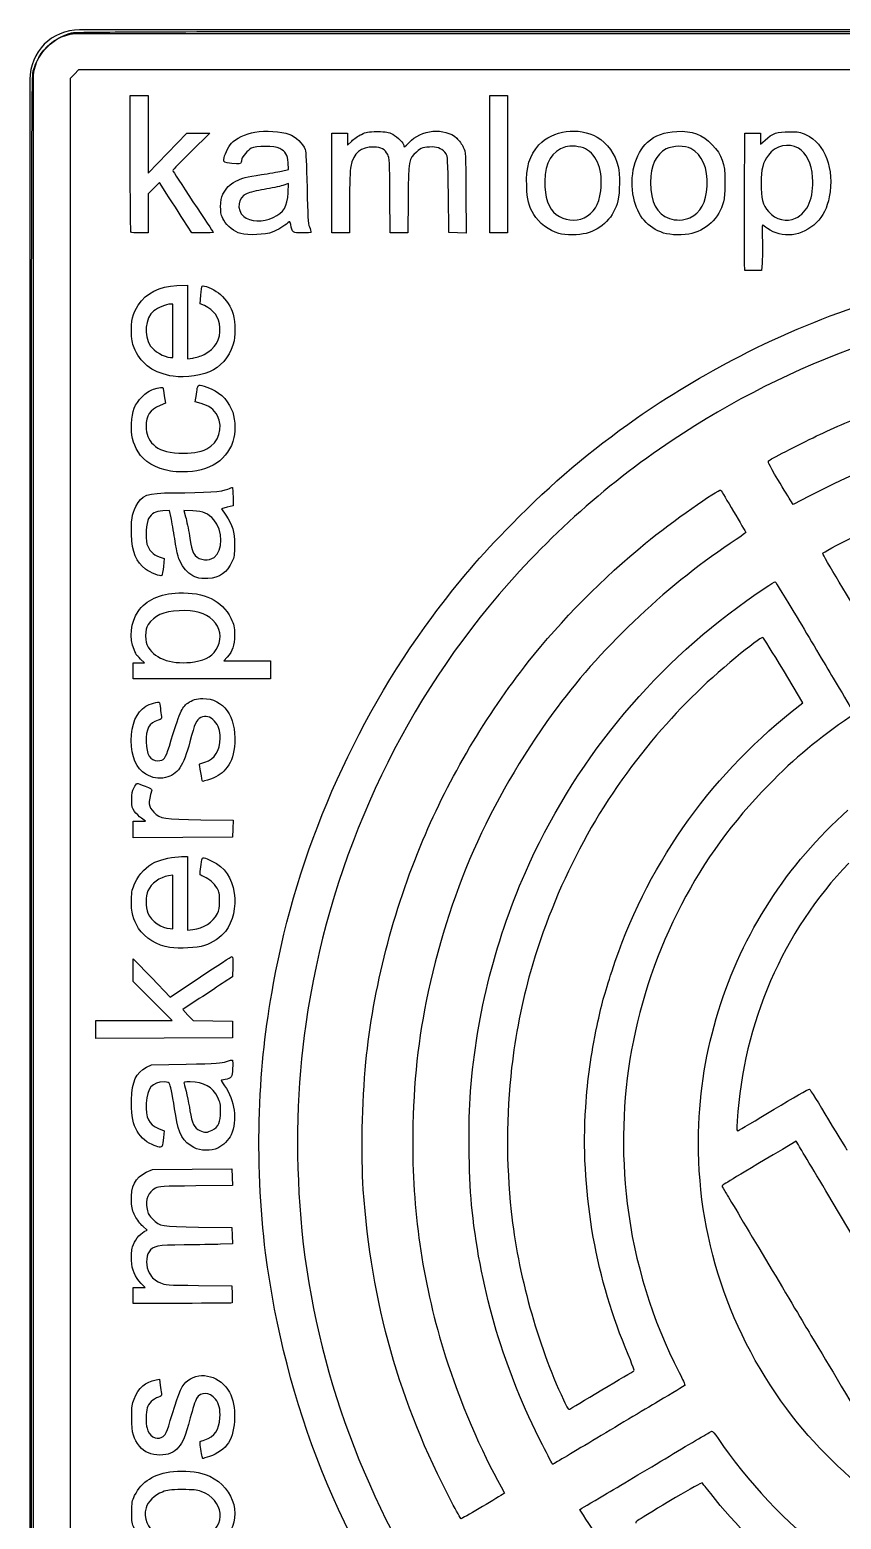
# Model space of a CAD drawing. Extents: x 32 to 98, y 157.5 to 226.5.
# Drawn here: x 32.01 to 56.08, y 182.35 to 226.51 of the extents above; entities that cross this region are included whole.
import ezdxf

# ---------------------------------------------------------------- set-up
doc = ezdxf.new("R2010")
doc.units = 0
doc.layers.add('Layer_1', color=7, linetype='CONTINUOUS')

msp = doc.modelspace()

# ---------------------------------------------------------------- linework, layer by layer
at = {"layer": 'Layer_1', "color": 7}
for p, q in [((96.539062, 226.509766), (33.484375, 226.509766)), ((33.484375, 226.404297), (96.539062, 226.404297)), ((33.484375, 226.404297), (33.484375, 226.404297)), ((32.011719, 225.037109), (32.011719, 158.98242)), ((32.119141, 158.98242), (32.119141, 225.037109))]:
    msp.add_line(p, q, dxfattribs=at)
at = {"layer": 'Layer_1', "color": 3}
for p, q in [((33.461564, 225.320463), (33.333574, 225.192443)), ((65.012448, 225.320463), (33.461564, 225.320463)), ((33.333574, 225.192443), (33.205574, 225.064443)), ((33.205574, 225.064443), (33.205574, 193.512251)), ((34.992254, 222.542523), (34.992254, 224.559533)), ((34.992254, 224.559533), (35.255965, 224.559533)), ((35.255965, 224.559533), (35.519685, 224.559533)), ((35.519685, 224.559533), (35.519685, 223.411373)), ((45.658134, 224.559533), (45.921844, 224.559543)), ((45.658134, 222.522983), (45.658134, 224.559533)), ((45.921844, 224.559543), (46.185564, 224.559543)), ((46.185564, 224.559543), (46.185564, 222.522983)), ((36.093825, 222.854623), (36.667944, 223.446023)), ((36.667944, 223.446023), (37.009504, 223.445023)), ((37.009504, 223.445023), (37.351044, 223.444044)), ((40.969814, 221.966233), (40.969814, 223.446023)), ((40.969814, 223.446023), (41.204234, 223.446023)), ((41.204234, 223.446023), (41.438654, 223.446023)), ((41.438654, 223.446023), (41.438654, 223.267953)), ((53.212104, 221.622102), (53.220104, 223.446202)), ((53.220104, 223.446202), (53.453674, 223.446202)), ((53.453674, 223.446202), (53.687244, 223.446202)), ((53.687244, 223.446202), (53.687244, 223.281292)), ((35.519685, 223.411373), (35.519685, 222.263213)), ((37.351044, 223.444044), (36.801634, 222.905064)), ((41.438654, 223.267953), (41.438654, 223.089893)), ((41.438654, 223.089893), (41.560784, 223.209603)), ((53.687244, 223.281292), (53.687244, 223.116402)), ((53.687244, 223.116402), (53.821274, 223.239952)), ((35.519685, 222.263213), (36.093825, 222.854623)), ((39.687984, 222.368312), (39.673384, 222.572922)), ((39.480584, 222.321212), (39.687984, 222.368312)), ((45.658134, 220.486443), (45.658134, 222.522983)), ((46.185564, 222.522983), (46.185564, 220.486443)), ((35.689514, 221.814214), (35.519684, 221.646174)), ((35.859344, 221.982284), (35.689514, 221.814214)), ((36.080564, 221.637504), (35.859344, 221.982284)), ((39.688294, 221.948032), (39.514284, 221.893932)), ((39.674194, 221.677922), (39.688294, 221.948032)), ((40.969315, 220.485405), (40.969814, 221.966233)), ((44.948784, 221.679313), (44.956784, 220.484053)), ((35.519684, 221.646174), (35.519684, 221.066514)), ((41.496768, 221.392365), (41.496768, 220.485405)), ((42.701414, 220.485403), (42.692414, 221.591583)), ((43.232534, 221.489033), (43.220934, 220.485403)), ((44.441524, 220.500053), (44.426924, 221.628223)), ((35.519684, 221.066514), (35.519684, 220.486864)), ((36.821284, 220.486869), (36.561534, 220.889784)), ((39.228994, 220.940832), (39.229014, 220.940822)), ((48.456474, 220.937552), (48.456474, 220.937512)), ((51.592894, 220.936882), (51.592894, 220.936872)), ((54.727084, 220.923662), (54.727084, 220.923662)), ((35.011764, 220.506364), (35.011754, 220.505973)), ((35.519684, 220.486864), (35.275494, 220.486864)), ((37.137455, 220.486869), (36.821284, 220.486869)), ((38.270685, 220.466382), (38.270574, 220.466682)), ((41.233035, 220.485405), (40.969315, 220.485405)), ((41.496768, 220.485405), (41.233035, 220.485405)), ((42.961174, 220.485403), (42.701414, 220.485403)), ((43.220934, 220.485403), (42.961174, 220.485403)), ((44.699164, 220.492053), (44.441524, 220.500053)), ((44.956784, 220.484053), (44.699164, 220.492053)), ((45.921844, 220.486443), (45.658134, 220.486443)), ((46.185564, 220.486443), (45.921844, 220.486443)), ((47.702664, 220.471482), (47.702704, 220.471352)), ((50.810494, 220.484222), (50.810474, 220.484232)), ((53.223204, 219.373182), (53.213004, 219.585612)), ((53.213004, 219.585612), (53.213104, 219.585552)), ((53.730814, 219.585612), (53.711514, 219.373182)), ((53.467364, 219.373182), (53.223204, 219.373182)), ((53.711514, 219.373182), (53.467364, 219.373182)), ((36.376694, 218.926142), (36.691684, 218.941742)), ((36.691684, 218.941742), (36.691684, 217.849312)), ((37.066654, 218.388332), (37.086954, 218.638932)), ((36.252214, 218.376812), (36.180014, 218.376812)), ((36.252214, 217.585642), (36.252214, 218.376812)), ((37.193894, 218.331232), (37.066654, 218.388332)), ((36.691684, 217.849312), (36.691684, 216.756882)), ((36.252144, 216.794102), (36.252214, 217.585642)), ((36.186244, 216.797102), (36.252144, 216.794102)), ((36.691684, 216.756882), (36.845264, 216.775082)), ((36.266884, 216.235773), (36.266814, 216.235852)), ((36.002204, 215.656892), (36.038904, 215.442282)), ((36.921574, 215.480112), (36.937674, 215.587852)), ((36.038904, 215.442282), (35.874734, 215.369682)), ((37.092264, 215.432012), (36.921574, 215.480112)), ((36.186304, 213.425552), (36.186444, 213.425622)), ((38.039704, 212.657972), (38.039704, 212.399262)), ((54.652934, 212.430862), (54.584834, 212.539482)), ((55.129514, 212.680772), (54.652934, 212.430862)), ((36.152194, 212.258442), (35.954074, 212.247242)), ((36.201794, 212.043042), (36.152194, 212.258442)), ((36.848434, 212.246122), (36.580274, 212.260222)), ((36.580274, 212.260222), (36.634274, 212.065481)), ((37.868794, 212.351762), (37.697894, 212.304262)), ((37.697894, 212.304262), (37.822024, 212.119142)), ((38.039704, 212.399262), (37.868794, 212.351762)), ((35.847864, 210.882792), (35.994454, 210.831292)), ((35.994454, 210.831292), (35.974554, 210.596872)), ((37.478924, 210.867831), (37.478864, 210.867792)), ((36.966314, 210.270742), (36.966154, 210.270682)), ((35.080094, 207.739882), (35.248574, 207.74057)), ((35.080094, 207.505462), (35.080094, 207.739882)), ((35.248574, 207.74057), (35.417054, 207.741258)), ((35.417054, 207.741258), (35.299864, 207.851968)), ((36.896584, 207.771202), (36.896634, 207.771202)), ((37.864954, 207.906788), (37.769854, 207.798398)), ((37.769854, 207.798398), (38.461484, 207.798398)), ((38.461484, 207.798398), (39.153114, 207.798398)), ((39.153114, 207.798398), (39.153114, 207.534668)), ((35.080144, 207.270948), (35.080094, 207.505462)), ((37.116624, 207.270948), (35.080144, 207.270948)), ((39.153114, 207.270948), (37.116624, 207.270948)), ((39.153114, 207.534668), (39.153114, 207.270948)), ((54.940884, 206.558052), (54.362984, 207.520852)), ((54.628844, 206.308192), (54.940884, 206.558052)), ((37.131224, 204.228892), (37.131174, 204.228892)), ((35.440504, 203.051412), (35.321914, 203.137312)), ((35.080084, 202.802072), (35.080094, 203.051422)), ((35.080854, 202.552852), (35.080084, 202.802072)), ((35.080094, 203.051422), (35.260294, 203.051412)), ((35.260294, 203.051412), (35.440504, 203.051412)), ((37.080954, 203.087772), (38.041704, 203.075772)), ((38.033704, 202.821812), (38.025704, 202.567852)), ((38.041704, 203.075772), (38.033704, 202.821812)), ((36.553274, 202.559852), (35.080854, 202.552852)), ((38.025704, 202.567852), (36.553274, 202.559852)), ((36.514644, 201.996512), (36.691684, 201.996512)), ((36.691684, 201.996512), (36.691684, 200.908202)), ((36.252154, 201.444902), (36.130614, 201.424402)), ((36.252154, 200.651162), (36.252154, 201.444902)), ((36.252332, 199.857662), (36.252154, 200.651162)), ((36.691684, 200.908202), (36.691684, 199.819903)), ((36.171732, 199.859762), (36.252332, 199.857662)), ((36.691684, 199.819903), (36.852944, 199.836603)), ((36.164184, 199.303472), (36.164254, 199.303383)), ((35.080782, 198.626962), (35.08147, 198.963671)), ((35.08147, 198.963671), (35.63021, 198.397891)), ((38.03335, 198.736571), (38.02535, 198.436222)), ((35.080094, 198.290243), (35.080782, 198.626962)), ((35.658524, 197.711253), (35.080094, 198.290243)), ((35.63021, 198.397891), (36.17897, 197.832122)), ((36.17897, 197.832122), (37.07978, 198.434523)), ((38.02535, 198.436222), (37.77628, 198.269902)), ((36.236954, 197.132241), (35.658524, 197.711253)), ((37.04009, 197.785161), (36.55296, 197.466733)), ((36.55296, 197.466733), (36.70312, 197.299733)), ((33.966614, 196.86832), (33.966614, 197.132241)), ((33.966614, 197.132241), (35.101784, 197.132241)), ((35.101784, 197.132241), (36.236954, 197.132241)), ((36.70312, 197.299733), (36.85327, 197.132741)), ((36.85327, 197.132741), (37.43931, 197.125741)), ((37.43931, 197.125741), (38.02535, 197.117741)), ((38.02535, 197.117741), (38.02535, 196.86866)), ((33.96703, 196.60559), (33.966614, 196.86832)), ((35.99618, 196.61259), (33.96703, 196.60559)), ((38.02535, 196.61959), (35.99618, 196.61259)), ((38.02535, 196.86866), (38.02535, 196.61959)), ((35.472274, 195.74846), (35.622274, 195.82696)), ((35.622274, 195.82696), (36.647844, 195.84436)), ((35.830794, 193.93414), (35.994694, 193.86624)), ((35.994694, 193.86624), (35.974894, 193.66482)), ((37.423614, 193.88713), (37.423654, 193.88696)), ((33.205574, 193.512251), (33.205574, 161.960061)), ((54.741933, 193.5551), (54.335593, 193.3145)), ((54.809933, 193.44636), (54.741933, 193.5551)), ((36.879704, 193.36923), (36.879184, 193.36929)), ((35.464294, 192.63577), (35.651444, 192.72217)), ((35.651444, 192.72217), (36.828674, 192.73017)), ((36.828674, 192.73017), (38.005894, 192.73817)), ((38.005894, 192.73817), (38.014894, 192.49088)), ((38.023894, 192.24359), (36.939725, 192.23269)), ((38.014894, 192.49088), (38.023894, 192.24359)), ((56.744323, 190.2129), (55.811143, 191.77526)), ((35.494414, 190.92368), (35.365674, 191.03698)), ((35.407414, 190.87868), (35.494414, 190.92368)), ((37.018215, 191.01438), (38.005055, 191.00278)), ((38.005055, 191.00278), (38.014055, 190.75857)), ((38.023055, 190.51436), (37.671445, 190.50136)), ((38.014055, 190.75857), (38.023055, 190.51436)), ((35.080084, 188.98607), (35.080084, 189.22049)), ((35.080084, 189.22049), (35.254704, 189.22048)), ((35.254704, 189.22048), (35.429354, 189.22049)), ((35.429354, 189.22049), (35.312944, 189.34285)), ((37.017645, 189.28334), (38.004495, 189.27434)), ((38.004495, 189.27434), (38.013495, 189.02476)), ((35.07786, 188.75099), (35.080084, 188.98607)), ((36.538075, 188.75099), (35.07786, 188.75099)), ((35.757334, 186.48116), (35.863524, 186.50036)), ((35.863524, 186.50036), (35.883024, 186.32931)), ((48.983864, 186.18539), (48.983864, 186.18539)), ((37.117405, 184.24631), (37.117194, 184.24634)), ((47.218334, 184.55405), (47.218334, 184.55403)), ((45.990604, 183.30839), (46.094754, 183.12499)), ((44.520184, 182.8692), (44.520154, 182.86912)), ((46.094754, 183.12499), (46.030254, 183.08379))]:
    msp.add_line(p, q, dxfattribs=at)
at = {"layer": 'Layer_1', "color": 7}
for points in [[(33.484375, 226.509766), (32.669879, 226.509766), (32.011719, 225.851606), (32.011719, 225.037109)], [(32.119141, 225.037109), (32.119141, 225.794531), (32.726953, 226.404297), (33.484375, 226.404297)]]:
    msp.add_open_spline(points, degree=3, dxfattribs=at)
at = {"layer": 'Layer_1', "color": 3}
for points in [[(32.115154, 225.295172), (32.267144, 225.843292), (32.706744, 226.277112), (33.252844, 226.417922)], [(33.252844, 226.417922), (33.416594, 226.460122), (36.290724, 226.464222), (65.016155, 226.463922)], [(32.061854, 193.51819), (32.061854, 223.960932), (32.063854, 225.109972), (32.115154, 225.295172)], [(37.992684, 223.144272), (38.103985, 223.275872), (38.432955, 223.432762), (38.687685, 223.475722)], [(38.687685, 223.475722), (38.997075, 223.527922), (39.475114, 223.499922), (39.695314, 223.416722)], [(41.846474, 223.409653), (41.993254, 223.481753), (42.041614, 223.489953), (42.317714, 223.489953)], [(42.317714, 223.489953), (42.595834, 223.489953), (42.639864, 223.481953), (42.776234, 223.410353)], [(43.260544, 223.166513), (43.602874, 223.555443), (44.323174, 223.622013), (44.675454, 223.297303)], [(47.115054, 223.094552), (47.519524, 223.535222), (48.294594, 223.639552), (48.841054, 223.326892)], [(50.334764, 223.177552), (50.564614, 223.382422), (50.828614, 223.480212), (51.199514, 223.497882)], [(51.199514, 223.497882), (51.653584, 223.519482), (51.971714, 223.400682), (52.254734, 223.103722)], [(53.821274, 223.239952), (54.041414, 223.442862), (54.177804, 223.490332), (54.536994, 223.489022)], [(54.536994, 223.489022), (54.817164, 223.488022), (54.861724, 223.480022), (55.035464, 223.398822)], [(37.767054, 222.663392), (37.775054, 222.772632), (37.894654, 223.028382), (37.992684, 223.144272)], [(39.429884, 222.989922), (39.273075, 223.072222), (38.722944, 223.076822), (38.573885, 222.996922)], [(39.695314, 223.416722), (39.904215, 223.337822), (40.115525, 223.137722), (40.175205, 222.962382)], [(42.217047, 223.031595), (41.832448, 223.044095), (41.616118, 222.862455), (41.529668, 222.454585)], [(41.560784, 223.209603), (41.627884, 223.275403), (41.756514, 223.365463), (41.846474, 223.409653)], [(42.627214, 222.811113), (42.549714, 222.967205), (42.443577, 223.024265), (42.217047, 223.031595)], [(42.776234, 223.410353), (42.925174, 223.331853), (43.108854, 223.145493), (43.108854, 223.073013)], [(43.108854, 223.073013), (43.108854, 223.010613), (43.140354, 223.030113), (43.260544, 223.166513)], [(43.951044, 223.034763), (43.702764, 223.034763), (43.617274, 223.007563), (43.477364, 222.884463)], [(44.358024, 222.836443), (44.268524, 222.968293), (44.132204, 223.034753), (43.951044, 223.034763)], [(44.675454, 223.297303), (44.744954, 223.233203), (44.832894, 223.111973), (44.870984, 223.027723)], [(44.870984, 223.027723), (44.939584, 222.875883), (44.940384, 222.864153), (44.948784, 221.679313)], [(46.750134, 221.878492), (46.727934, 222.444562), (46.829634, 222.783592), (47.115054, 223.094552)], [(47.897044, 223.036722), (47.495314, 222.909832), (47.296804, 222.579172), (47.289704, 222.025032)], [(48.491884, 222.981122), (48.347004, 223.055522), (48.046294, 223.083832), (47.897044, 223.036722)], [(48.841054, 223.326892), (49.135794, 223.157872), (49.383054, 222.814092), (49.467014, 222.455322)], [(49.923834, 221.520392), (49.789764, 222.169462), (49.956034, 222.840002), (50.334764, 223.177552)], [(51.621074, 222.986452), (51.442084, 223.081752), (51.084514, 223.076652), (50.887914, 222.975652)], [(52.254734, 223.103722), (52.546274, 222.797812), (52.632084, 222.552832), (52.631824, 222.027022)], [(54.808314, 222.997712), (54.519474, 223.167942), (54.125074, 223.078212), (53.921004, 222.796502)], [(55.035464, 223.398822), (55.601104, 223.134662), (55.882454, 222.380992), (55.724204, 221.553892)], [(36.801634, 222.905064), (36.499465, 222.608639), (36.252234, 222.353099), (36.252234, 222.337199)], [(38.005774, 222.550172), (37.763715, 222.581772), (37.761435, 222.582872), (37.767054, 222.663392)], [(38.276814, 222.588472), (38.250214, 222.518472), (38.249514, 222.518372), (38.005774, 222.550172)], [(38.303414, 222.681572), (38.303414, 222.668872), (38.291414, 222.627072), (38.276814, 222.588472)], [(38.573885, 222.996922), (38.486485, 222.950222), (38.303414, 222.736752), (38.303414, 222.681572)], [(39.673384, 222.572922), (39.656384, 222.809272), (39.604484, 222.898332), (39.429884, 222.989922)], [(40.175205, 222.962382), (40.204005, 222.877782), (40.220905, 222.560022), (40.236105, 221.819572)], [(42.692414, 221.591583), (42.684414, 222.613013), (42.679214, 222.706453), (42.627214, 222.811113)], [(43.477364, 222.884463), (43.253934, 222.687803), (43.245874, 222.641853), (43.232534, 221.489033)], [(44.426924, 221.628223), (44.413524, 222.664073), (44.407824, 222.762923), (44.358024, 222.836443)], [(48.946874, 221.734052), (49.024174, 222.311832), (48.846654, 222.798282), (48.491884, 222.981122)], [(50.887914, 222.975652), (50.578364, 222.816622), (50.428714, 222.493862), (50.427334, 221.982382)], [(52.098484, 221.872102), (52.126884, 222.420152), (51.962314, 222.804292), (51.621074, 222.986452)], [(53.921004, 222.796502), (53.751564, 222.562582), (53.705694, 222.387512), (53.703494, 221.966392)], [(55.229634, 222.131782), (55.199734, 222.552952), (55.053454, 222.853612), (54.808314, 222.997712)], [(35.011754, 220.505973), (35.000954, 220.516673), (34.992254, 221.433163), (34.992254, 222.542523)], [(36.252234, 222.337199), (36.252234, 222.321399), (36.522535, 221.905769), (36.852925, 221.413849)], [(38.119815, 222.020982), (38.311295, 222.117882), (38.431745, 222.148632), (38.883504, 222.215952)], [(38.883504, 222.215952), (39.097834, 222.247952), (39.366515, 222.295252), (39.480584, 222.321212)], [(41.529668, 222.454585), (41.509368, 222.358785), (41.496768, 221.951605), (41.496768, 221.392365)], [(49.467014, 222.455322), (49.518814, 222.233772), (49.512314, 221.686052), (49.454814, 221.441192)], [(54.727084, 220.923662), (55.088284, 221.092622), (55.272034, 221.534352), (55.229634, 222.131782)], [(37.740344, 221.633492), (37.828044, 221.811622), (37.947984, 221.934032), (38.119815, 222.020982)], [(38.960985, 221.776182), (38.752365, 221.741282), (38.525984, 221.688182), (38.457915, 221.658362)], [(39.514284, 221.893932), (39.418584, 221.864232), (39.169605, 221.811132), (38.960985, 221.776182)], [(39.229014, 220.940822), (39.546954, 221.096382), (39.652964, 221.271892), (39.674194, 221.677922)], [(40.236105, 221.819572), (40.253505, 220.970052), (40.265405, 220.771972), (40.305805, 220.665752)], [(46.961304, 221.032662), (46.812194, 221.287102), (46.766134, 221.471592), (46.750134, 221.878492)], [(47.289704, 222.025032), (47.283704, 221.534602), (47.393594, 221.211642), (47.628264, 221.032652)], [(48.456474, 220.937512), (48.746104, 221.074672), (48.889894, 221.308212), (48.946874, 221.734052)], [(50.427334, 221.982382), (50.425334, 221.395832), (50.604574, 221.051182), (50.982504, 220.912482)], [(51.592894, 220.936872), (51.907424, 221.083342), (52.073524, 221.390592), (52.098484, 221.872102)], [(52.631824, 222.027022), (52.631744, 221.832522), (52.618924, 221.595742), (52.603424, 221.500872)], [(53.703494, 221.966392), (53.701494, 221.510402), (53.751994, 221.315872), (53.925134, 221.119192)], [(36.561534, 220.889784), (36.418684, 221.111394), (36.202244, 221.447854), (36.080564, 221.637504)], [(36.852925, 221.413849), (37.183295, 220.921919), (37.453615, 220.512119), (37.453615, 220.503169)], [(37.673344, 221.263142), (37.673344, 221.448132), (37.687444, 221.526232), (37.740344, 221.633492)], [(37.764544, 220.867552), (37.683544, 221.010742), (37.673344, 221.054862), (37.673344, 221.263142)], [(38.457915, 221.658362), (38.183705, 221.538232), (38.130724, 221.179392), (38.356995, 220.974632)], [(49.454814, 221.441192), (49.343884, 220.968252), (48.981534, 220.594652), (48.516204, 220.473482)], [(50.810474, 220.484232), (50.339724, 220.634782), (50.032634, 220.993672), (49.923834, 221.520392)], [(52.603424, 221.500872), (52.522024, 221.003802), (52.150434, 220.603432), (51.649374, 220.472922)], [(53.213104, 219.585552), (53.208104, 219.702392), (53.207104, 220.618832), (53.212104, 221.622102)], [(55.724204, 221.553892), (55.663604, 221.237032), (55.538664, 220.986362), (55.344714, 220.792412)], [(38.270574, 220.466682), (38.068844, 220.523682), (37.869984, 220.681192), (37.764544, 220.867552)], [(38.356995, 220.974632), (38.531535, 220.816662), (38.942615, 220.800752), (39.228994, 220.940832)], [(39.752045, 220.734522), (39.732145, 220.840822), (39.731645, 220.841112), (39.669745, 220.786822)], [(47.702704, 220.471352), (47.422194, 220.548552), (47.103674, 220.789722), (46.961304, 221.032662)], [(47.628264, 221.032652), (47.860074, 220.855842), (48.201244, 220.816652), (48.456474, 220.937552)], [(50.982504, 220.912482), (51.161294, 220.846882), (51.421974, 220.857282), (51.592894, 220.936882)], [(53.925134, 221.119192), (54.138404, 220.876902), (54.459674, 220.798592), (54.727084, 220.923662)], [(35.275494, 220.486864), (35.141194, 220.486864), (35.022514, 220.495864), (35.011764, 220.506364)], [(37.453615, 220.503169), (37.453605, 220.494169), (37.311335, 220.486869), (37.137455, 220.486869)], [(39.204454, 220.510982), (39.011514, 220.432782), (38.479745, 220.407362), (38.270685, 220.466382)], [(39.669745, 220.786822), (39.563495, 220.693722), (39.365145, 220.576152), (39.204454, 220.510982)], [(40.095495, 220.486322), (39.807085, 220.486322), (39.797275, 220.493322), (39.752045, 220.734522)], [(40.354505, 220.511922), (40.354505, 220.497822), (40.237944, 220.486322), (40.095495, 220.486322)], [(40.305805, 220.665752), (40.332605, 220.595152), (40.354505, 220.526012), (40.354505, 220.511922)], [(48.516204, 220.473482), (48.307454, 220.419182), (47.896314, 220.418082), (47.702664, 220.471482)], [(51.649374, 220.472922), (51.415644, 220.412122), (51.019514, 220.417422), (50.810494, 220.484222)], [(53.741914, 220.721142), (53.735914, 220.721102), (53.735914, 220.513482), (53.740914, 220.259632)], [(53.888424, 220.621442), (53.813824, 220.676142), (53.747834, 220.721042), (53.741914, 220.721142)], [(55.344714, 220.792412), (54.932514, 220.380202), (54.315934, 220.307822), (53.888424, 220.621442)], [(53.740914, 220.259632), (53.745914, 220.005782), (53.741602, 219.702462), (53.730814, 219.585612)], [(53.081244, 216.837537), (55.635254, 218.150037), (58.281244, 218.997277), (61.217413, 219.442778)], [(35.230644, 218.346592), (35.474504, 218.711802), (35.845954, 218.899622), (36.376694, 218.926142)], [(37.086954, 218.638932), (37.098154, 218.776762), (37.117254, 218.900032), (37.129454, 218.912872)], [(37.129454, 218.912872), (37.162454, 218.947572), (37.446204, 218.826772), (37.604794, 218.710312)], [(37.604794, 218.710312), (37.773774, 218.586272), (37.937694, 218.368942), (38.017334, 218.163392)], [(35.027364, 217.508082), (35.011264, 217.866162), (35.069164, 218.104752), (35.230644, 218.346592)], [(35.690794, 218.177942), (35.433074, 217.961082), (35.381544, 217.448772), (35.586634, 217.142642)], [(36.180014, 218.376812), (36.070044, 218.376812), (35.793574, 218.264432), (35.690794, 218.177942)], [(37.651594, 217.685642), (37.627094, 217.990262), (37.474704, 218.205272), (37.193894, 218.331232)], [(38.017334, 218.163392), (38.091834, 217.971132), (38.119234, 217.520012), (38.070634, 217.285972)], [(62.785085, 218.47728), (58.657974, 218.130922), (54.595644, 216.695172), (51.064304, 214.334692)], [(35.134714, 217.014232), (35.053914, 217.189802), (35.038514, 217.260942), (35.027364, 217.508082)], [(37.181014, 216.882952), (37.512164, 217.045982), (37.679964, 217.332222), (37.651594, 217.685642)], [(38.070634, 217.285972), (37.997334, 216.932562), (37.757374, 216.594272), (37.463774, 216.430162)], [(36.266814, 216.235852), (35.702434, 216.328052), (35.333914, 216.581442), (35.134714, 217.014232)], [(35.586634, 217.142642), (35.699874, 216.973632), (35.992734, 216.804862), (36.186244, 216.797102)], [(36.845264, 216.775082), (36.929764, 216.785282), (37.080824, 216.833682), (37.181014, 216.882952)], [(50.009424, 214.995398), (50.894924, 215.617458), (52.020284, 216.292318), (53.081244, 216.837537)], [(37.463774, 216.430162), (37.163204, 216.262162), (36.632674, 216.176002), (36.266884, 216.235773)], [(36.972474, 215.834792), (36.994374, 215.997492), (37.010974, 216.002062), (37.263345, 215.915192)], [(35.028204, 214.825492), (35.046304, 215.209562), (35.123604, 215.406922), (35.341474, 215.624722)], [(35.341474, 215.624722), (35.458044, 215.741292), (35.555424, 215.807372), (35.678524, 215.853432)], [(35.678524, 215.853432), (35.831584, 215.910732), (35.981474, 215.927532), (35.969604, 215.886132)], [(35.969604, 215.886132), (35.967604, 215.878132), (35.982004, 215.774912), (36.002204, 215.656892)], [(36.937674, 215.587852), (36.946674, 215.647152), (36.962274, 215.758242), (36.972474, 215.834792)], [(37.263345, 215.915192), (37.621514, 215.791962), (37.846065, 215.590672), (37.999674, 215.255112)], [(35.874734, 215.369682), (35.571224, 215.235462), (35.460514, 215.069912), (35.461555, 214.751812)], [(37.576735, 215.069052), (37.479835, 215.254502), (37.333894, 215.363862), (37.092264, 215.432012)], [(37.262974, 214.085732), (37.618224, 214.259542), (37.762845, 214.712772), (37.576735, 215.069052)], [(37.999674, 215.255112), (38.093974, 215.049102), (38.125944, 214.660772), (38.068574, 214.417392)], [(55.444294, 214.511882), (56.002324, 214.772702), (56.634864, 215.044002), (56.910084, 215.140572)], [(35.224694, 213.992302), (35.070244, 214.259312), (35.012964, 214.502182), (35.028204, 214.825492)], [(35.461555, 214.751812), (35.462242, 214.515192), (35.522055, 214.365172), (35.677394, 214.210142)], [(46.316504, 211.866318), (47.515174, 213.084948), (48.608064, 214.010978), (50.009424, 214.995398)], [(62.975545, 215.049212), (60.180244, 214.763812), (57.638944, 213.996682), (55.129514, 212.680772)], [(35.677394, 214.210142), (35.836264, 214.051562), (36.057534, 213.978252), (36.433814, 213.959562)], [(38.068574, 214.417392), (37.916684, 213.772822), (37.344934, 213.390922), (36.545034, 213.399752)], [(51.064304, 214.334692), (49.042744, 212.983442), (47.179404, 211.296972), (45.638704, 209.424122)], [(53.940994, 213.740112), (54.039994, 213.813412), (54.955854, 214.283602), (55.444294, 214.511882)], [(36.186444, 213.425622), (35.759614, 213.497522), (35.382324, 213.719772), (35.224694, 213.992302)], [(36.433814, 213.959562), (36.794574, 213.941662), (37.046924, 213.980062), (37.262974, 214.085732)], [(54.202064, 213.174282), (53.907604, 213.666762), (53.890874, 213.703002), (53.940994, 213.740112)], [(36.545034, 213.399752), (36.424174, 213.400752), (36.262744, 213.412652), (36.186304, 213.425552)], [(36.277614, 212.781282), (37.224945, 212.783282), (37.739774, 212.818882), (37.882244, 212.891572)], [(37.882244, 212.891572), (37.948744, 212.925472), (38.011354, 212.944972), (38.021404, 212.934972)], [(38.021404, 212.934972), (38.031504, 212.924772), (38.039704, 212.800262), (38.039704, 212.657972)], [(50.273164, 211.287392), (51.025304, 211.899612), (52.455734, 212.907382), (52.504024, 212.859072)], [(52.504024, 212.859072), (52.536324, 212.826772), (53.247314, 211.628982), (53.247314, 211.606902)], [(54.584834, 212.539482), (54.547334, 212.599182), (54.375104, 212.884872), (54.202064, 213.174282)], [(35.155644, 212.373452), (35.332505, 212.723942), (35.485134, 212.779422), (36.277614, 212.781282)], [(35.029004, 211.546262), (35.012704, 211.947442), (35.044004, 212.152312), (35.155644, 212.373452)], [(35.535404, 212.016282), (35.464804, 211.895852), (35.437204, 211.453002), (35.488504, 211.263152)], [(35.954074, 212.247242), (35.731394, 212.234642), (35.630764, 212.179142), (35.535404, 212.016282)], [(36.311804, 211.424732), (36.278604, 211.646332), (36.229004, 211.924562), (36.201794, 212.043042)], [(36.634274, 212.065481), (36.664074, 211.958371), (36.715674, 211.706221), (36.749254, 211.505152)], [(37.466264, 211.983152), (37.306694, 212.169582), (37.166074, 212.229422), (36.848434, 212.246122)], [(37.478864, 210.867792), (37.753274, 211.072322), (37.746664, 211.655512), (37.466264, 211.983152)], [(37.822024, 212.119142), (38.035164, 211.801292), (38.081044, 211.646612), (38.082334, 211.241592)], [(55.529544, 210.977882), (55.518444, 211.044482), (57.199844, 211.857312), (57.877004, 212.112662)], [(35.442624, 210.520812), (35.159694, 210.734652), (35.051084, 211.003922), (35.029004, 211.546262)], [(43.937534, 209.087048), (44.762814, 210.198778), (45.343224, 210.876838), (46.316504, 211.866318)], [(53.247314, 211.606902), (53.247274, 211.594402), (53.038684, 211.445152), (52.783694, 211.275252)], [(35.488504, 211.263152), (35.535504, 211.088792), (35.671704, 210.944632), (35.847864, 210.882792)], [(36.544094, 210.613262), (36.424004, 210.800412), (36.384854, 210.937192), (36.311804, 211.424732)], [(36.749254, 211.505152), (36.815254, 211.109092), (36.845054, 211.007742), (36.920885, 210.922631)], [(38.082334, 211.241592), (38.083334, 210.940502), (38.074334, 210.870022), (38.019534, 210.751252)], [(46.798294, 207.769192), (47.756734, 208.983832), (49.042674, 210.285812), (50.273164, 211.287392)], [(52.783694, 211.275252), (50.828924, 209.972772), (48.863234, 208.092952), (47.526004, 206.247242)], [(36.920885, 210.922631), (37.046784, 210.781131), (37.325855, 210.753712), (37.478924, 210.867831)], [(38.019534, 210.751252), (37.863864, 210.413732), (37.641264, 210.256992), (37.294514, 210.240742)], [(56.023294, 210.128102), (55.754424, 210.579362), (55.532234, 210.961772), (55.529544, 210.977882)], [(35.927554, 210.334452), (35.885354, 210.290952), (35.603314, 210.399352), (35.442624, 210.520812)], [(35.974554, 210.596872), (35.963554, 210.467942), (35.942454, 210.349852), (35.927554, 210.334452)], [(36.966154, 210.270682), (36.798434, 210.325582), (36.652864, 210.443722), (36.544094, 210.613262)], [(37.294514, 210.240742), (37.172774, 210.234742), (37.037514, 210.247742), (36.966314, 210.270742)], [(35.223514, 209.263338), (35.460744, 209.606978), (35.860744, 209.788778), (36.432694, 209.812918)], [(36.432694, 209.812918), (37.187464, 209.844818), (37.714164, 209.589048), (37.973174, 209.064988)], [(53.276654, 209.590372), (53.635974, 209.846482), (54.089974, 210.143202), (54.120094, 210.141602)], [(54.120094, 210.141602), (54.131694, 210.140941), (54.424554, 209.664272), (54.771044, 209.082222)], [(57.849074, 207.084232), (57.827074, 207.108332), (57.167494, 208.207742), (56.023294, 210.128102)], [(45.638704, 209.424122), (42.753864, 205.917392), (40.862145, 201.610032), (40.194974, 197.029043)], [(46.710864, 201.524832), (48.123814, 204.741522), (50.404704, 207.543422), (53.276654, 209.590372)], [(35.104814, 208.135378), (34.957534, 208.460628), (35.009414, 208.953128), (35.223514, 209.263338)], [(35.526334, 208.873032), (35.459934, 208.770262), (35.447234, 208.718192), (35.446834, 208.545712)], [(36.438694, 209.286322), (35.968584, 209.265022), (35.701484, 209.144052), (35.526334, 208.873032)], [(37.439634, 209.005472), (37.218514, 209.223722), (36.918054, 209.307982), (36.438694, 209.286322)], [(37.588824, 208.223382), (37.718274, 208.497202), (37.663424, 208.784532), (37.439634, 209.005472)], [(37.973174, 209.064988), (38.077484, 208.853938), (38.083524, 208.826418), (38.083524, 208.561808)], [(39.243534, 198.245007), (39.943384, 202.113698), (41.598084, 205.935648), (43.937534, 209.087048)], [(54.771044, 209.082222), (55.117544, 208.500162), (55.599274, 207.693002), (55.841554, 207.288522)], [(35.446834, 208.545712), (35.44649, 208.375062), (35.459634, 208.317962), (35.525434, 208.205982)], [(38.083524, 208.561808), (38.083524, 208.247128), (38.034324, 208.099708), (37.864954, 207.906788)], [(53.755944, 208.493372), (53.723244, 208.504372), (53.330524, 208.215192), (52.954274, 207.903252)], [(54.362984, 207.520852), (54.045124, 208.050402), (53.771964, 208.488032), (53.755944, 208.493372)], [(35.176914, 207.975758), (35.173914, 207.982758), (35.141414, 208.054758), (35.104814, 208.135378)], [(35.525434, 208.205982), (35.738654, 207.843302), (36.280994, 207.671322), (36.896584, 207.771202)], [(36.896634, 207.771202), (37.261844, 207.830402), (37.466174, 207.963932), (37.588824, 208.223382)], [(35.299864, 207.851968), (35.235364, 207.912868), (35.180064, 207.968568), (35.176914, 207.975758)], [(43.670404, 202.479372), (44.457744, 204.343502), (45.541754, 206.176762), (46.798294, 207.769192)], [(52.954274, 207.903252), (51.994724, 207.107722), (51.237254, 206.354522), (50.455504, 205.418562)], [(55.841554, 207.288522), (56.083844, 206.884062), (56.324434, 206.479062), (56.376224, 206.388552)], [(36.697954, 206.546702), (36.827414, 206.642902), (36.963214, 206.684982), (37.142964, 206.684792)], [(37.142964, 206.684792), (37.755074, 206.684078), (38.135684, 206.155162), (38.089844, 205.368892)], [(35.021404, 205.441152), (35.021404, 205.919832), (35.174934, 206.282822), (35.449074, 206.452252)], [(35.449074, 206.452252), (35.560724, 206.521252), (35.835124, 206.602852), (35.853084, 206.572382)], [(35.853084, 206.572382), (35.859084, 206.561682), (35.873284, 206.480582), (35.884084, 206.391922)], [(35.884084, 206.391922), (35.894884, 206.303222), (35.910384, 206.195282), (35.918684, 206.151932)], [(36.151434, 205.272452), (36.466304, 206.299022), (36.513904, 206.410012), (36.697954, 206.546702)], [(47.526004, 206.247242), (45.622324, 203.619702), (44.406584, 200.855852), (43.768804, 197.705363)], [(49.282214, 198.612053), (50.281274, 201.668992), (52.094204, 204.278592), (54.628844, 206.308192)], [(35.817754, 206.038342), (35.551764, 205.958642), (35.455564, 205.784162), (35.463424, 205.395692)], [(35.918684, 206.151932), (35.932184, 206.081032), (35.921684, 206.069632), (35.817754, 206.038342)], [(37.082104, 206.116962), (36.953874, 206.055862), (36.904914, 205.946182), (36.761134, 205.398292)], [(37.492804, 206.012162), (37.365884, 206.152662), (37.229784, 206.187382), (37.082104, 206.116962)], [(37.658414, 205.510772), (37.658174, 205.740682), (37.612114, 205.880072), (37.492804, 206.012162)], [(56.345874, 206.139572), (55.401164, 205.498672), (54.710524, 204.922822), (53.920084, 204.116942)], [(35.458594, 204.437152), (35.171514, 204.609242), (35.021404, 204.953892), (35.021404, 205.441152)], [(35.463424, 205.395692), (35.471424, 205.015842), (35.581294, 204.838872), (35.810114, 204.838872)], [(36.761134, 205.398292), (36.572514, 204.679472), (36.394424, 204.419142), (36.036564, 204.339052)], [(37.203114, 204.795732), (37.501574, 204.889632), (37.658784, 205.136532), (37.658414, 205.510772)], [(38.089844, 205.368892), (38.070044, 205.030072), (38.009844, 204.833992), (37.867454, 204.645652)], [(50.455504, 205.418562), (48.810064, 203.448542), (47.593654, 201.133532), (46.863664, 198.582753)], [(35.810114, 204.838872), (35.991354, 204.838872), (36.035744, 204.895172), (36.151434, 205.272452)], [(37.043274, 204.740932), (37.043264, 204.742932), (37.115174, 204.768132), (37.203114, 204.795732)], [(37.087274, 204.487272), (37.063074, 204.624262), (37.043374, 204.738402), (37.043274, 204.740932)], [(37.131174, 204.228892), (37.131154, 204.233892), (37.111374, 204.350272), (37.087274, 204.487272)], [(37.867454, 204.645652), (37.743614, 204.481802), (37.587334, 204.367812), (37.397364, 204.302792)], [(35.036834, 203.679242), (35.037522, 203.866792), (35.051234, 203.941652), (35.103334, 204.040372)], [(35.103334, 204.040372), (35.139434, 204.108872), (35.181234, 204.164912), (35.196034, 204.164912)], [(35.196034, 204.164912), (35.210934, 204.164952), (35.317164, 204.130112), (35.432164, 204.087412)], [(35.432164, 204.087412), (35.591024, 204.028512), (35.637964, 203.998612), (35.627554, 203.962882)], [(36.036564, 204.339052), (35.826834, 204.292152), (35.650624, 204.321952), (35.458594, 204.437152)], [(37.397364, 204.302792), (37.220134, 204.242192), (37.131284, 204.217492), (37.131224, 204.228892)], [(53.920084, 204.116942), (52.860394, 203.036582), (52.019394, 201.882342), (51.343664, 200.580952)], [(35.119734, 203.332922), (35.043534, 203.432942), (35.036134, 203.463592), (35.036834, 203.679242)], [(35.627554, 203.962882), (35.517284, 203.584402), (35.527954, 203.475572), (35.691254, 203.312332)], [(35.321914, 203.137312), (35.256714, 203.184512), (35.165704, 203.272592), (35.119734, 203.332922)], [(35.691254, 203.312332), (35.885594, 203.117972), (35.988644, 203.101322), (37.080954, 203.087772)], [(52.441964, 197.42535), (53.149904, 199.718898), (54.477084, 201.775099), (56.280034, 203.371629)], [(41.982434, 195.90155), (42.193884, 198.077333), (42.786454, 200.386502), (43.670404, 202.479372)], [(35.136304, 201.226742), (35.253774, 201.479562), (35.482874, 201.713412), (35.724724, 201.827362)], [(35.724724, 201.827362), (35.922344, 201.920462), (36.277484, 201.996512), (36.514644, 201.996512)], [(37.070014, 201.452062), (37.054314, 201.467862), (37.083614, 201.742052), (37.118014, 201.901372)], [(37.118014, 201.901372), (37.137114, 201.989772), (37.175714, 201.985072), (37.416264, 201.864672)], [(37.416264, 201.864672), (37.794954, 201.675222), (38.009784, 201.365922), (38.075394, 200.915732)], [(36.130614, 201.424402), (35.861405, 201.378902), (35.614594, 201.202802), (35.515684, 200.985612)], [(37.182494, 201.394762), (37.130094, 201.416662), (37.079514, 201.442462), (37.070014, 201.452062)], [(37.564874, 201.061612), (37.480374, 201.205282), (37.337384, 201.329912), (37.182494, 201.394762)], [(45.072914, 194.83249), (45.219434, 197.111252), (45.782244, 199.410793), (46.710864, 201.524832)], [(56.305094, 201.805971), (54.347464, 199.76964), (53.176214, 197.063371), (52.997104, 194.16262)], [(35.026784, 200.707192), (35.036984, 200.982102), (35.048284, 201.037432), (35.136304, 201.226742)], [(35.515684, 200.985612), (35.442284, 200.824392), (35.442584, 200.491452), (35.516372, 200.319532)], [(37.643674, 200.677932), (37.643965, 200.896142), (37.634674, 200.943692), (37.564874, 201.061612)], [(35.240924, 199.868501), (35.071224, 200.127112), (35.013964, 200.351372), (35.026784, 200.707192)], [(37.579874, 200.311642), (37.630674, 200.405442), (37.643374, 200.478642), (37.643674, 200.677932)], [(38.075394, 200.915732), (38.135594, 200.502582), (38.036494, 200.071512), (37.814234, 199.779342)], [(51.343664, 200.580952), (49.911074, 197.821891), (49.362444, 194.80139), (49.732624, 191.71126)], [(35.516372, 200.319532), (35.614472, 200.090632), (35.933832, 199.866583), (36.171732, 199.859762)], [(36.852944, 199.836603), (37.169844, 199.869303), (37.433914, 200.041882), (37.579874, 200.311642)], [(36.164254, 199.303383), (35.795104, 199.359183), (35.427454, 199.584222), (35.240924, 199.868501)], [(37.814234, 199.779342), (37.687774, 199.613122), (37.412424, 199.425803), (37.194284, 199.357572)], [(37.194284, 199.357572), (36.964984, 199.285872), (36.457014, 199.259172), (36.164184, 199.303472)], [(37.07978, 198.434523), (37.57524, 198.765842), (37.99435, 199.036932), (38.01115, 199.036932)], [(38.01115, 199.036932), (38.03095, 199.036942), (38.03875, 198.930752), (38.03335, 198.736571)], [(46.863664, 198.582753), (46.620744, 197.733933), (46.406044, 196.6429), (46.304324, 195.74038)], [(48.839824, 196.98575), (48.971354, 197.612852), (49.049304, 197.899411), (49.282214, 198.612053)], [(37.77628, 198.269902), (37.63929, 198.178402), (37.30801, 197.960302), (37.04009, 197.785161)], [(38.825784, 194.41263), (38.884484, 195.88764), (38.986704, 196.8254), (39.243534, 198.245007)], [(43.768804, 197.705363), (43.501404, 196.38456), (43.368754, 194.99282), (43.369554, 193.51663)], [(51.850584, 193.80645), (51.884084, 195.1046), (52.062344, 196.19544), (52.441964, 197.42535)], [(40.194974, 197.029043), (39.931774, 195.22179), (39.882074, 193.27292), (40.048144, 191.27103)], [(48.501064, 194.55861), (48.560364, 195.4466), (48.646554, 196.06433), (48.839824, 196.98575)], [(35.028914, 194.78801), (35.048414, 195.3411), (35.161354, 195.58577), (35.472274, 195.74846)], [(36.647844, 195.84436), (37.577444, 195.86006), (37.689274, 195.86736), (37.842794, 195.92136)], [(38.026834, 195.70974), (38.014434, 195.45145), (37.992834, 195.42033), (37.802974, 195.38827)], [(37.842794, 195.92136), (37.935894, 195.95416), (38.017874, 195.97176), (38.024834, 195.96046)], [(38.024834, 195.96046), (38.031834, 195.94916), (38.032834, 195.83638), (38.026834, 195.70974)], [(41.904834, 192.12148), (41.834034, 193.14244), (41.866034, 194.70426), (41.982434, 195.90155)], [(46.304324, 195.74038), (46.143194, 194.31078), (46.138804, 192.92374), (46.290824, 191.47682)], [(35.996494, 195.31478), (35.642264, 195.31278), (35.487934, 195.12966), (35.467094, 194.68541)], [(36.164914, 195.24048), (36.139714, 195.30668), (36.119914, 195.31538), (35.996494, 195.31478)], [(36.339984, 194.32367), (36.253184, 194.86158), (36.196844, 195.1565), (36.164914, 195.24048)], [(36.771104, 195.31545), (36.593684, 195.31545), (36.570534, 195.30945), (36.586934, 195.26665)], [(36.586934, 195.26665), (36.625434, 195.16643), (36.719454, 194.73472), (36.763224, 194.45762)], [(37.590324, 194.85377), (37.436834, 195.16747), (37.174264, 195.31547), (36.771104, 195.31545)], [(37.802974, 195.38827), (37.739974, 195.37757), (37.688474, 195.36347), (37.688474, 195.35687)], [(37.688474, 195.35687), (37.688484, 195.35087), (37.734474, 195.28077), (37.790664, 195.20261)], [(37.790664, 195.20261), (38.095904, 194.77774), (38.176304, 194.17237), (37.983685, 193.74935)], [(35.636924, 193.45672), (35.191254, 193.66329), (35.003724, 194.07389), (35.028914, 194.78801)], [(37.672724, 194.43697), (37.67238, 194.65002), (37.660124, 194.71112), (37.590324, 194.85377)], [(45.132214, 191.50612), (45.041214, 192.34846), (45.013404, 193.90784), (45.072914, 194.83249)], [(54.094244, 194.50821), (54.648784, 194.84082), (55.117714, 195.10712), (55.136314, 195.09998)], [(55.136314, 195.09998), (55.154914, 195.09298), (55.411394, 194.68271), (55.706264, 194.18859)], [(35.467094, 194.68541), (35.446194, 194.23968), (35.534694, 194.05687), (35.830794, 193.93414)], [(36.879184, 193.36929), (36.559184, 193.53807), (36.429834, 193.76702), (36.339984, 194.32367)], [(36.763224, 194.45762), (36.821224, 194.09061), (36.890564, 193.95157), (37.052324, 193.87813)], [(37.423654, 193.88696), (37.611844, 193.98316), (37.673464, 194.11919), (37.672724, 194.43697)], [(39.005964, 190.24535), (38.842884, 191.51257), (38.773874, 193.10869), (38.825784, 194.41263)], [(49.671284, 187.44768), (48.763554, 189.64553), (48.343484, 192.19808), (48.501064, 194.55861)], [(53.031704, 193.87421), (53.061504, 193.89031), (53.539694, 194.17559), (54.094244, 194.50821)], [(37.052324, 193.87813), (37.211534, 193.80583), (37.267364, 193.80713), (37.423614, 193.88713)], [(52.997104, 194.16262), (52.978404, 193.85938), (52.979904, 193.84631), (53.031704, 193.87421)], [(55.706264, 194.18859), (56.001134, 193.69446), (56.246614, 193.2944), (56.251774, 193.29956)], [(32.107954, 161.75564), (32.066254, 161.91666), (32.061854, 164.89954), (32.061854, 193.51819)], [(35.939394, 193.42242), (35.916094, 193.36172), (35.817834, 193.37282), (35.636924, 193.45672)], [(35.974894, 193.66482), (35.963994, 193.55403), (35.947994, 193.44496), (35.939394, 193.42242)], [(37.983685, 193.74935), (37.914285, 193.59706), (37.748944, 193.43105), (37.589794, 193.35403)], [(43.369554, 193.51663), (43.370554, 191.31436), (43.684894, 189.26765), (44.343684, 187.16978)], [(54.635364, 185.39655), (52.749954, 187.82545), (51.772454, 190.77746), (51.850584, 193.80645)], [(55.811143, 191.77526), (55.297893, 192.63456), (54.847353, 193.38655), (54.809933, 193.44636)], [(37.589794, 193.35403), (37.399684, 193.26203), (37.069654, 193.26903), (36.879704, 193.36923)], [(54.335593, 193.3145), (52.818173, 192.41597), (52.545433, 192.25093), (52.544573, 192.23072)], [(35.026854, 191.77391), (35.005354, 192.21771), (35.142064, 192.48703), (35.464294, 192.63577)], [(35.738724, 192.16379), (35.520324, 192.05526), (35.430725, 191.83101), (35.490584, 191.54271)], [(36.939725, 192.23269), (35.930335, 192.22249), (35.847494, 192.21779), (35.738724, 192.16379)], [(44.520154, 182.86912), (42.972844, 185.81223), (42.137494, 188.76748), (41.904834, 192.12148)], [(52.544573, 192.23072), (52.543832, 192.21822), (52.594573, 192.12593), (52.657053, 192.0256)], [(35.138034, 191.33553), (35.052734, 191.49516), (35.037404, 191.55571), (35.026854, 191.77391)], [(49.732624, 191.71126), (49.939974, 189.98035), (50.477324, 188.23274), (51.272574, 186.70288)], [(52.657053, 192.0256), (52.719453, 191.92528), (53.202973, 191.11793), (53.731533, 190.23152)], [(35.365674, 191.03698), (35.294874, 191.09928), (35.192434, 191.23365), (35.138034, 191.33553)], [(35.490584, 191.54271), (35.518284, 191.40931), (35.549784, 191.35403), (35.660745, 191.24365)], [(35.660745, 191.24365), (35.873955, 191.0317), (35.898264, 191.02758), (37.018215, 191.01438)], [(40.048144, 191.27103), (40.386554, 187.19175), (41.829134, 183.10641), (44.171054, 179.59515)], [(47.218334, 184.55403), (46.084414, 186.77437), (45.395214, 189.07113), (45.132214, 191.50612)], [(46.290824, 191.47682), (46.482134, 189.65592), (47.067444, 187.54553), (47.840774, 185.88829)], [(35.060924, 190.42537), (35.111924, 190.60084), (35.269964, 190.80761), (35.407414, 190.87868)], [(35.027224, 190.02582), (35.018224, 190.19135), (35.029224, 190.31563), (35.060924, 190.42537)], [(36.589494, 190.48306), (35.774184, 190.47706), (35.677795, 190.45796), (35.548864, 190.27689)], [(37.671445, 190.50136), (37.478044, 190.49436), (36.991175, 190.48606), (36.589494, 190.48306)], [(35.312944, 189.34285), (35.128604, 189.53664), (35.042034, 189.74359), (35.027224, 190.02582)], [(35.548864, 190.27689), (35.449864, 190.13789), (35.452664, 189.8276), (35.554864, 189.65381)], [(43.925134, 177.95282), (41.243464, 181.60598), (39.584114, 185.75252), (39.005964, 190.24535)], [(53.731533, 190.23152), (54.260083, 189.34511), (54.866243, 188.32976), (55.078563, 187.9752)], [(35.554864, 189.65381), (35.649264, 189.49264), (35.705454, 189.44268), (35.885364, 189.35974)], [(35.885364, 189.35974), (36.026294, 189.29474), (36.061444, 189.29244), (37.017645, 189.28334)], [(38.013495, 189.02476), (38.018495, 188.88748), (38.017495, 188.76973), (38.010495, 188.76309)], [(38.010495, 188.76309), (38.003495, 188.75609), (37.341184, 188.75099), (36.538075, 188.75099)], [(55.078563, 187.9752), (55.290883, 187.62064), (56.034213, 186.37783), (56.730403, 185.21341)], [(49.921514, 186.73952), (49.954914, 186.75132), (49.931714, 186.81802), (49.671284, 187.44768)], [(44.343684, 187.16978), (44.742384, 185.90016), (45.416914, 184.31865), (45.990604, 183.30839)], [(35.103645, 185.91345), (35.238555, 186.25193), (35.435375, 186.42285), (35.757334, 186.48116)], [(36.241804, 185.48141), (36.436044, 186.13148), (36.537804, 186.35096), (36.699075, 186.4678)], [(36.699075, 186.4678), (37.094554, 186.75427), (37.676014, 186.58898), (37.932864, 186.11705)], [(48.983864, 186.18539), (49.483464, 186.48451), (49.905414, 186.73386), (49.921514, 186.73952)], [(51.272574, 186.70288), (51.376614, 186.50273), (51.451424, 186.32965), (51.438824, 186.31825)], [(35.037745, 185.35245), (35.037745, 185.69414), (35.046745, 185.77057), (35.103645, 185.91345)], [(35.826124, 185.96751), (35.675195, 185.91761), (35.525844, 185.77643), (35.490834, 185.65036)], [(35.917724, 186.0805), (35.931124, 186.012), (35.919724, 185.9985), (35.826124, 185.96751)], [(35.883024, 186.32931), (35.893824, 186.23521), (35.909424, 186.12325), (35.917724, 186.0805)], [(36.956135, 185.92548), (36.925235, 185.87538), (36.840905, 185.61734), (36.768705, 185.35179)], [(37.522255, 185.90898), (37.334774, 186.13179), (37.088065, 186.13901), (36.956135, 185.92548)], [(37.932864, 186.11705), (38.150014, 185.71806), (38.136615, 184.9822), (37.905564, 184.61614)], [(48.027974, 185.61524), (48.054074, 185.62974), (48.484264, 185.88628), (48.983864, 186.18539)], [(51.438824, 186.31825), (51.426224, 186.30685), (51.073084, 186.09295), (50.654064, 185.84295)], [(35.490834, 185.65036), (35.454134, 185.51847), (35.452834, 185.20153), (35.488834, 185.04879)], [(35.927005, 184.77946), (36.046354, 184.84116), (36.058784, 184.86896), (36.241804, 185.48141)], [(37.651805, 185.35251), (37.667105, 185.61175), (37.626905, 185.78458), (37.522255, 185.90898)], [(47.840774, 185.88829), (47.956874, 185.63948), (47.988484, 185.59336), (48.027974, 185.61524)], [(50.654064, 185.84295), (50.235054, 185.59294), (49.360364, 185.07045), (48.710324, 184.68185)], [(35.266724, 184.51474), (35.086155, 184.7257), (35.037745, 184.9028), (35.037745, 185.35245)], [(35.488834, 185.04879), (35.541734, 184.82068), (35.754195, 184.6901), (35.927005, 184.77946)], [(36.768705, 185.35179), (36.615425, 184.788), (36.555964, 184.63859), (36.426034, 184.4906)], [(37.204195, 184.70539), (37.492594, 184.80089), (37.630974, 185.00097), (37.651805, 185.35251)], [(57.510724, 182.6806), (56.470014, 183.39765), (55.409174, 184.39968), (54.635364, 185.39655)], [(37.074094, 184.48809), (37.059594, 184.56869), (37.056494, 184.6418), (37.067094, 184.65059)], [(37.067094, 184.65059), (37.078094, 184.65959), (37.139694, 184.68399), (37.204195, 184.70539)], [(37.905564, 184.61614), (37.799104, 184.44753), (37.565415, 184.27792), (37.346214, 184.21021)], [(48.710324, 184.68185), (48.060274, 184.29326), (47.525144, 183.97531), (47.521144, 183.97532)], [(50.982924, 184.2207), (51.647284, 184.61784), (52.209904, 184.95009), (52.233194, 184.95902)], [(52.233194, 184.95902), (52.261894, 184.97012), (52.324994, 184.90152), (52.429314, 184.74596)], [(52.429314, 184.74596), (53.270424, 183.49162), (54.454614, 182.23203), (55.695884, 181.27142)], [(35.870965, 184.25435), (35.607674, 184.25356), (35.421595, 184.33385), (35.266724, 184.51474)], [(36.426034, 184.4906), (36.273984, 184.31742), (36.127434, 184.25505), (35.870965, 184.25435)], [(37.117194, 184.24634), (37.108194, 184.29874), (37.088594, 184.4075), (37.074094, 184.48809)], [(37.144305, 184.15101), (37.138305, 184.15104), (37.126505, 184.19391), (37.117405, 184.24631)], [(37.346214, 184.21021), (37.240784, 184.17761), (37.149925, 184.15101), (37.144305, 184.15101)], [(47.521144, 183.97532), (47.517144, 183.97533), (47.380884, 184.23575), (47.218334, 184.55405)], [(49.057114, 183.0714), (49.451954, 183.30636), (50.318574, 183.82355), (50.982924, 184.2207)], [(35.122044, 183.04968), (35.327164, 183.47268), (35.696704, 183.70244), (36.274584, 183.76629)], [(36.274584, 183.76629), (36.578454, 183.79989), (36.966034, 183.76429), (37.209624, 183.68049)], [(37.209624, 183.68049), (38.001794, 183.40793), (38.347884, 182.50287), (37.890844, 181.899)], [(51.957784, 183.42697), (51.946184, 183.44017), (51.588694, 183.24378), (51.163484, 182.99071)], [(52.209754, 183.11006), (52.082814, 183.27122), (51.969424, 183.41384), (51.957784, 183.42697)], [(35.037044, 182.5541), (35.037732, 182.84806), (35.045044, 182.89168), (35.122044, 183.04968)], [(35.944494, 183.15749), (35.714834, 183.06629), (35.509554, 182.86612), (35.460944, 182.68587)], [(36.530534, 183.22769), (36.167704, 183.22743), (36.099984, 183.21969), (35.944494, 183.15749)], [(37.092594, 183.17509), (36.973824, 183.21649), (36.851424, 183.22799), (36.530534, 183.22769)], [(37.237784, 181.83718), (37.860264, 182.1394), (37.773674, 182.93748), (37.092594, 183.17509)], [(44.810034, 182.36372), (44.796834, 182.36375), (44.666334, 182.59119), (44.520184, 182.8692)], [(46.030254, 183.08379), (45.797494, 182.93481), (44.829714, 182.36372), (44.810034, 182.36372)], [(48.329464, 182.63787), (48.334464, 182.64087), (48.662254, 182.83644), (49.057114, 183.0714)], [(51.163484, 182.99071), (50.032094, 182.31733), (49.963224, 182.27317), (49.985494, 182.23534)], [(57.862354, 178.59616), (55.692534, 179.6322), (53.688614, 181.23245), (52.209754, 183.11006)], [(35.106844, 182.08811), (35.044844, 182.21407), (35.036244, 182.27145), (35.037044, 182.5541)], [(35.460944, 182.68587), (35.290444, 182.05371), (35.979414, 181.58059), (36.867504, 181.71996)], [(48.905884, 181.77683), (48.623354, 182.17201), (48.316934, 182.62974), (48.329464, 182.63787)]]:
    msp.add_open_spline(points, degree=3, dxfattribs=at)

doc.saveas('drawing.dxf')
